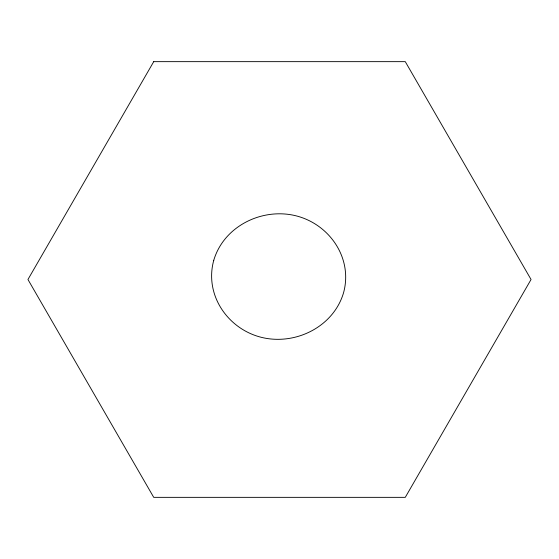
<?xml version="1.0" encoding="UTF-8"?>
<svg xmlns="http://www.w3.org/2000/svg" width="559" height="559" viewBox="0 0 559 559"><rect width="100%" height="100%" fill="white"/><g stroke="black" fill="none" stroke-linecap="round" stroke-linejoin="round"><path stroke-width="0.84" d="M213.762 260.291C204.238 294.691 227.562 328.853 261.263 337.308C295.047 345.769 333.409 327.043 343.533 292.839C353.057 258.44 329.733 224.278 296.032 215.823C262.248 207.361 223.879 226.088 213.762 260.291M153.725 61.651L27.95 279.5L153.725 497.349L405.275 497.349L531.05 279.5L405.275 61.651L153.725 61.651"/></g></svg>
